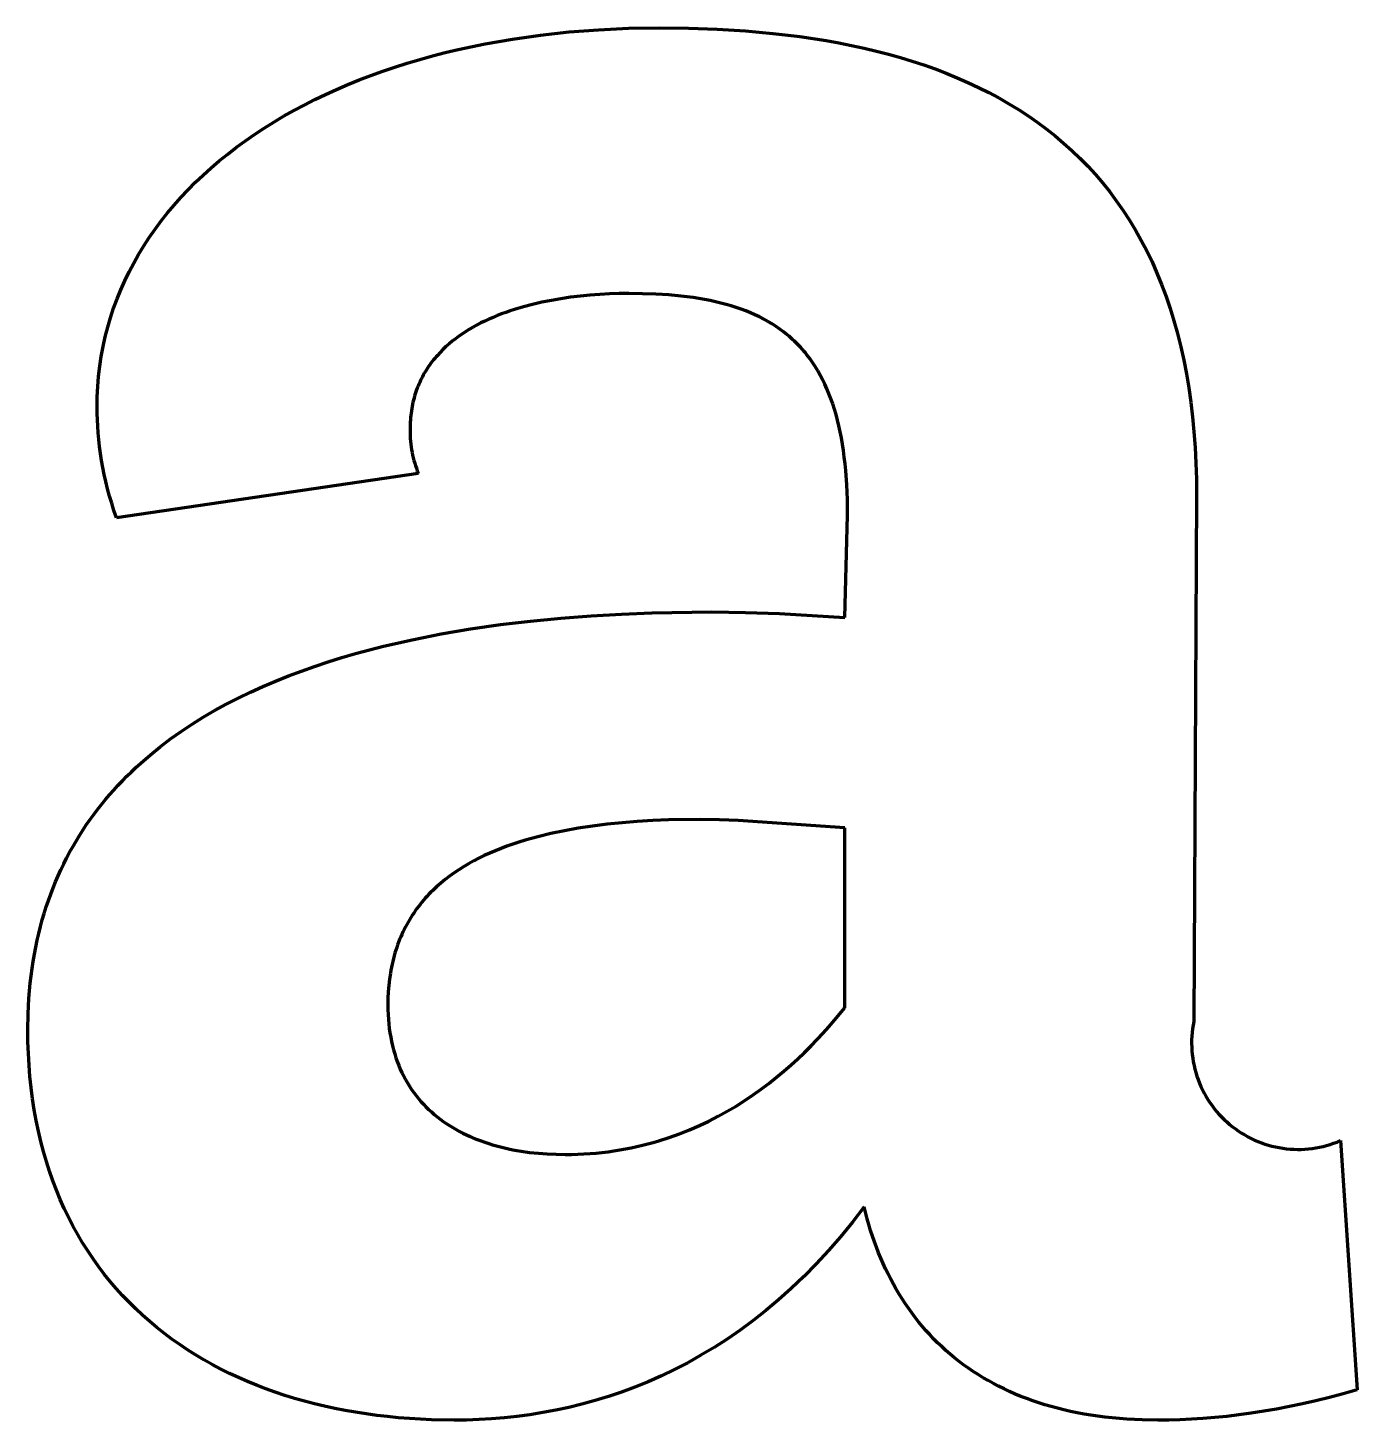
# Model space of a CAD drawing. Header units: millimetres. Extents: x 249 to 421, y 74 to 136.
# Drawn here: x 412.62 to 421.08, y 100.43 to 109.31 of the extents above; entities that cross this region are included whole.
import ezdxf

# ---------------------------------------------------------------- set-up
doc = ezdxf.new("R2010")
doc.units = ezdxf.units.MM
doc.header["$MEASUREMENT"] = 0
doc.layers.add('Incisione', color=5, linetype='Continuous', true_color=0x1710ff)

msp = doc.modelspace()

# ---------------------------------------------------------------- linework, layer by layer
at = {"layer": 'Incisione', "lineweight": 70}
for points in [[(415.52913, 109.20442), (415.70362, 109.23515)], [(415.70362, 109.23515), (415.88253, 109.26054)], [(415.88253, 109.26054), (416.06568, 109.28048)], [(416.06568, 109.28048), (416.25292, 109.29486)], [(416.25292, 109.29486), (416.4441, 109.30357)], [(416.4441, 109.30357), (416.63906, 109.3065)], [(416.63906, 109.3065), (416.82582, 109.30435)], [(416.82582, 109.30435), (417.00891, 109.29782)], [(417.00891, 109.29782), (417.18819, 109.28676)], [(417.18819, 109.28676), (417.3635, 109.27101)], [(417.3635, 109.27101), (417.53471, 109.25044)], [(417.53471, 109.25044), (417.70166, 109.22488)], [(417.70166, 109.22488), (417.7835, 109.21018)], [(415.194, 109.12737), (415.276, 109.14854)], [(415.276, 109.14854), (415.3592, 109.16845)], [(415.3592, 109.16845), (415.52913, 109.20442)], [(417.7835, 109.21018), (417.86421, 109.19419)], [(417.86421, 109.19419), (417.94378, 109.17688)], [(417.94378, 109.17688), (418.0222, 109.15823)], [(418.0222, 109.15823), (418.09944, 109.13822)], [(418.09944, 109.13822), (418.17548, 109.11684)], [(414.8784, 109.03026), (414.9554, 109.05637)], [(414.9554, 109.05637), (415.03368, 109.08127)], [(415.03368, 109.08127), (415.11322, 109.10494)], [(415.11322, 109.10494), (415.194, 109.12737)], [(418.17548, 109.11684), (418.25032, 109.09406)], [(418.25032, 109.09406), (418.32392, 109.06987)], [(418.32392, 109.06987), (418.39627, 109.04425)], [(414.65529, 108.9448), (414.72833, 108.97447)], [(414.72833, 108.97447), (414.8027, 109.00296)], [(414.8027, 109.00296), (414.8784, 109.03026)], [(418.39627, 109.04425), (418.46735, 109.01718)], [(418.46735, 109.01718), (418.53714, 108.98865)], [(418.53714, 108.98865), (418.60563, 108.95862)], [(418.60563, 108.95862), (418.6728, 108.9271)], [(414.44441, 108.84893), (414.51331, 108.88202)], [(414.51331, 108.88202), (414.58361, 108.91399)], [(414.58361, 108.91399), (414.65529, 108.9448)], [(418.6728, 108.9271), (418.73862, 108.89404)], [(418.73862, 108.89404), (418.80308, 108.85945)], [(414.31088, 108.77941), (414.37692, 108.81472)], [(414.37692, 108.81472), (414.44441, 108.84893)], [(418.80308, 108.85945), (418.86616, 108.82329)], [(418.86616, 108.82329), (418.92784, 108.78556)], [(418.92784, 108.78556), (418.9881, 108.74623)], [(414.12157, 108.66701), (414.18318, 108.70554)], [(414.18318, 108.70554), (414.24629, 108.74302)], [(414.24629, 108.74302), (414.31088, 108.77941)], [(418.9881, 108.74623), (419.04693, 108.70528)], [(419.04693, 108.70528), (419.10431, 108.66269)], [(414.00293, 108.58681), (414.06148, 108.62742)], [(414.06148, 108.62742), (414.12157, 108.66701)], [(419.10431, 108.66269), (419.16021, 108.61845)], [(419.16021, 108.61845), (419.21461, 108.57254)], [(413.89051, 108.50253), (413.94593, 108.54517)], [(413.94593, 108.54517), (414.00293, 108.58681)], [(419.21461, 108.57254), (419.26751, 108.52494)], [(419.26751, 108.52494), (419.31888, 108.47563)], [(413.78448, 108.41428), (413.83668, 108.45889)], [(413.83668, 108.45889), (413.89051, 108.50253)], [(419.31888, 108.47563), (419.36871, 108.42459)], [(413.68499, 108.32217), (413.73391, 108.3687)], [(413.73391, 108.3687), (413.78448, 108.41428)], [(419.36871, 108.42459), (419.41696, 108.37181)], [(419.41696, 108.37181), (419.46364, 108.31726)], [(413.59221, 108.22631), (413.63775, 108.2747)], [(413.63775, 108.2747), (413.68499, 108.32217)], [(419.46364, 108.31726), (419.50871, 108.26092)], [(419.50871, 108.26092), (419.55216, 108.20279)], [(413.50629, 108.1268), (413.54838, 108.177)], [(413.54838, 108.177), (413.59221, 108.22631)], [(419.55216, 108.20279), (419.59397, 108.14283)], [(413.42739, 108.02377), (413.46595, 108.07572)], [(413.46595, 108.07572), (413.50629, 108.1268)], [(419.59397, 108.14283), (419.63411, 108.08103)], [(419.63411, 108.08103), (419.67259, 108.01737)], [(413.39062, 107.97096), (413.42739, 108.02377)], [(419.67259, 108.01737), (419.70936, 107.95184)], [(413.32255, 107.86283), (413.35567, 107.91731)], [(413.35567, 107.91731), (413.39062, 107.97096)], [(419.70936, 107.95184), (419.74443, 107.88441)], [(413.26189, 107.75145), (413.29128, 107.80754)], [(413.29128, 107.80754), (413.32255, 107.86283)], [(419.74443, 107.88441), (419.77776, 107.81507)], [(419.77776, 107.81507), (419.80934, 107.7438)], [(413.23439, 107.69457), (413.26189, 107.75145)], [(419.80934, 107.7438), (419.83914, 107.67058)], [(413.18515, 107.5785), (413.20881, 107.63692)], [(413.20881, 107.63692), (413.23439, 107.69457)], [(419.83914, 107.67058), (419.86716, 107.59538)], [(413.16346, 107.51935), (413.18515, 107.5785)], [(415.83268, 107.54418), (415.77444, 107.52883)], [(415.89192, 107.55786), (415.83268, 107.54418)], [(415.95201, 107.56993), (415.89192, 107.55786)], [(416.0128, 107.58042), (415.95201, 107.56993)], [(416.07413, 107.58938), (416.0128, 107.58042)], [(416.13586, 107.59684), (416.07413, 107.58938)], [(416.19783, 107.60285), (416.13586, 107.59684)], [(416.25989, 107.60746), (416.19783, 107.60285)], [(416.32189, 107.61069), (416.25989, 107.60746)], [(416.38368, 107.6126), (416.32189, 107.61069)], [(416.4451, 107.61323), (416.38368, 107.6126)], [(416.53291, 107.61224), (416.4451, 107.61323)], [(416.61773, 107.6092), (416.53291, 107.61224)], [(416.69958, 107.60406), (416.61773, 107.6092)], [(416.77847, 107.59673), (416.69958, 107.60406)], [(416.85442, 107.58713), (416.77847, 107.59673)], [(416.89129, 107.58146), (416.85442, 107.58713)], [(416.92743, 107.5752), (416.89129, 107.58146)], [(416.96284, 107.56834), (416.92743, 107.5752)], [(416.99752, 107.56086), (416.96284, 107.56834)], [(417.03148, 107.55277), (416.99752, 107.56086)], [(417.06471, 107.54404), (417.03148, 107.55277)], [(417.09721, 107.53467), (417.06471, 107.54404)], [(419.86716, 107.59538), (419.89338, 107.5182)], [(413.126, 107.39885), (413.14373, 107.45946)], [(413.14373, 107.45946), (413.16346, 107.51935)], [(415.58068, 107.46144), (415.55453, 107.45001)], [(415.60725, 107.47241), (415.58068, 107.46144)], [(415.63422, 107.48293), (415.60725, 107.47241)], [(415.66157, 107.49299), (415.63422, 107.48293)], [(415.68929, 107.50261), (415.66157, 107.49299)], [(415.71736, 107.51178), (415.68929, 107.50261)], [(415.77444, 107.52883), (415.71736, 107.51178)], [(417.129, 107.52466), (417.09721, 107.53467)], [(417.16006, 107.51398), (417.129, 107.52466)], [(417.19041, 107.50264), (417.16006, 107.51398)], [(417.22004, 107.49062), (417.19041, 107.50264)], [(417.24895, 107.47792), (417.22004, 107.49062)], [(417.27715, 107.46452), (417.24895, 107.47792)], [(417.30463, 107.45041), (417.27715, 107.46452)], [(417.33141, 107.4356), (417.30463, 107.45041)], [(419.89338, 107.5182), (419.91776, 107.43901)], [(413.11027, 107.33753), (413.126, 107.39885)], [(415.40755, 107.3714), (415.38489, 107.35659)], [(415.43078, 107.38572), (415.40755, 107.3714)], [(415.45453, 107.39954), (415.43078, 107.38572)], [(415.47881, 107.41288), (415.45453, 107.39954)], [(415.50358, 107.42573), (415.47881, 107.41288)], [(415.52883, 107.43811), (415.50358, 107.42573)], [(415.55453, 107.45001), (415.52883, 107.43811)], [(417.35748, 107.42005), (417.33141, 107.4356)], [(417.38284, 107.40378), (417.35748, 107.42005)], [(417.40749, 107.38676), (417.38284, 107.40378)], [(417.43144, 107.369), (417.40749, 107.38676)], [(417.45469, 107.35047), (417.43144, 107.369)], [(419.91776, 107.43901), (419.94031, 107.35779)], [(413.08495, 107.21285), (413.09658, 107.27553)], [(413.09658, 107.27553), (413.11027, 107.33753)], [(415.28052, 107.27484), (415.26157, 107.25692)], [(415.30013, 107.29223), (415.28052, 107.27484)], [(415.32039, 107.30909), (415.30013, 107.29223)], [(415.34129, 107.32544), (415.32039, 107.30909)], [(415.36279, 107.34127), (415.34129, 107.32544)], [(415.38489, 107.35659), (415.36279, 107.34127)], [(417.46605, 107.34092), (417.45469, 107.35047)], [(417.47724, 107.33117), (417.46605, 107.34092)], [(417.48825, 107.32123), (417.47724, 107.33117)], [(417.49908, 107.3111), (417.48825, 107.32123)], [(417.50975, 107.30076), (417.49908, 107.3111)], [(417.52023, 107.29023), (417.50975, 107.30076)], [(417.53055, 107.2795), (417.52023, 107.29023)], [(417.54069, 107.26857), (417.53055, 107.2795)], [(419.94031, 107.35779), (419.96099, 107.27454)], [(419.96099, 107.27454), (419.97978, 107.18922)], [(413.07538, 107.1495), (413.08495, 107.21285)], [(415.20079, 107.18995), (415.19284, 107.17984)], [(415.20893, 107.19993), (415.20079, 107.18995)], [(415.21725, 107.20977), (415.20893, 107.19993)], [(415.22576, 107.21947), (415.21725, 107.20977)], [(415.24331, 107.23847), (415.22576, 107.21947)], [(415.26157, 107.25692), (415.24331, 107.23847)], [(417.55065, 107.25744), (417.54069, 107.26857)], [(417.56045, 107.2461), (417.55065, 107.25744)], [(417.57007, 107.23456), (417.56045, 107.2461)], [(417.57951, 107.22282), (417.57007, 107.23456)], [(417.59789, 107.19871), (417.57951, 107.22282)], [(417.61557, 107.17376), (417.59789, 107.19871)], [(419.97978, 107.18922), (419.99668, 107.10181)], [(413.06791, 107.08551), (413.07538, 107.1495)], [(415.14267, 107.1051), (415.13632, 107.09385)], [(415.14924, 107.1162), (415.14267, 107.1051)], [(415.15601, 107.12716), (415.14924, 107.1162)], [(415.16298, 107.13798), (415.15601, 107.12716)], [(415.17015, 107.14865), (415.16298, 107.13798)], [(415.17752, 107.15919), (415.17015, 107.14865)], [(415.18508, 107.16958), (415.17752, 107.15919)], [(415.19284, 107.17984), (415.18508, 107.16958)], [(417.63257, 107.14797), (417.61557, 107.17376)], [(417.64888, 107.12133), (417.63257, 107.14797)], [(417.66451, 107.09382), (417.64888, 107.12133)], [(419.99668, 107.10181), (420.01166, 107.01231)], [(413.05931, 106.95562), (413.06254, 107.02088)], [(413.06254, 107.02088), (413.06791, 107.08551)], [(415.09782, 107.01105), (415.09321, 106.99863)], [(415.10266, 107.02332), (415.09782, 107.01105)], [(415.10772, 107.03544), (415.10266, 107.02332)], [(415.11301, 107.04741), (415.10772, 107.03544)], [(415.11851, 107.05924), (415.11301, 107.04741)], [(415.12423, 107.07092), (415.11851, 107.05924)], [(415.13017, 107.08246), (415.12423, 107.07092)], [(415.13632, 107.09385), (415.13017, 107.08246)], [(417.67945, 107.06545), (417.66451, 107.09382)], [(417.69371, 107.03619), (417.67945, 107.06545)], [(417.7073, 107.00604), (417.69371, 107.03619)], [(420.01166, 107.01231), (420.02471, 106.92069)], [(413.05823, 106.88976), (413.05931, 106.95562)], [(415.07041, 106.92094), (415.06745, 106.90746)], [(415.07362, 106.93427), (415.07041, 106.92094)], [(415.07706, 106.94744), (415.07362, 106.93427)], [(415.08075, 106.96047), (415.07706, 106.94744)], [(415.08467, 106.97334), (415.08075, 106.96047)], [(415.08882, 106.98606), (415.08467, 106.97334)], [(415.09321, 106.99863), (415.08882, 106.98606)], [(417.7202, 106.97499), (417.7073, 107.00604)], [(417.73243, 106.94304), (417.7202, 106.97499)], [(417.74398, 106.91016), (417.73243, 106.94304)], [(420.02471, 106.92069), (420.03579, 106.82694)], [(413.05865, 106.84969), (413.05823, 106.88976)], [(413.05992, 106.80884), (413.05865, 106.84969)], [(415.05636, 106.83773), (415.0549, 106.82332)], [(415.05807, 106.85199), (415.05636, 106.83773)], [(415.06004, 106.86609), (415.05807, 106.85199)], [(415.06226, 106.88004), (415.06004, 106.86609)], [(415.06473, 106.89383), (415.06226, 106.88004)], [(415.06745, 106.90746), (415.06473, 106.89383)], [(417.75486, 106.87636), (417.74398, 106.91016)], [(417.76506, 106.84162), (417.75486, 106.87636)], [(417.7746, 106.80593), (417.76506, 106.84162)], [(413.06207, 106.76727), (413.05992, 106.80884)], [(413.06512, 106.72501), (413.06207, 106.76727)], [(415.05169, 106.76407), (415.05156, 106.74886)], [(415.05156, 106.74886), (415.05177, 106.72917)], [(415.0521, 106.77912), (415.05169, 106.76407)], [(415.05277, 106.79401), (415.0521, 106.77912)], [(415.0537, 106.80874), (415.05277, 106.79401)], [(415.0549, 106.82332), (415.0537, 106.80874)], [(417.78347, 106.76929), (417.7746, 106.80593)], [(417.79167, 106.73168), (417.78347, 106.76929)], [(420.03579, 106.82694), (420.04491, 106.73103)], [(413.06911, 106.68214), (413.06512, 106.72501)], [(413.07405, 106.63869), (413.06911, 106.68214)], [(415.05177, 106.72917), (415.05238, 106.70987)], [(415.05238, 106.70987), (415.05341, 106.69094)], [(415.05341, 106.69094), (415.05486, 106.67235)], [(415.05486, 106.67235), (415.05671, 106.65408)], [(415.05671, 106.65408), (415.05898, 106.6361)], [(417.7992, 106.6931), (417.79167, 106.73168)], [(417.80607, 106.65354), (417.7992, 106.6931)], [(417.81228, 106.61298), (417.80607, 106.65354)], [(420.04491, 106.73103), (420.05203, 106.63294)], [(413.07998, 106.59472), (413.07405, 106.63869)], [(413.08691, 106.55029), (413.07998, 106.59472)], [(415.05898, 106.6361), (415.06166, 106.61837)], [(415.06166, 106.61837), (415.06476, 106.60089)], [(415.06476, 106.60089), (415.06827, 106.58361)], [(415.06827, 106.58361), (415.07219, 106.56652)], [(415.07219, 106.56652), (415.07653, 106.54959)], [(417.81783, 106.57142), (417.81228, 106.61298)], [(417.82272, 106.52885), (417.81783, 106.57142)], [(420.05203, 106.63294), (420.05714, 106.53266)], [(413.09487, 106.50544), (413.08691, 106.55029)], [(413.1039, 106.46022), (413.09487, 106.50544)], [(415.07653, 106.54959), (415.08128, 106.53278)], [(415.08128, 106.53278), (415.08645, 106.51609)], [(415.08645, 106.51609), (415.09203, 106.49947)], [(415.09203, 106.49947), (415.09803, 106.4829)], [(415.09803, 106.4829), (415.10444, 106.46636)], [(417.82696, 106.48526), (417.82272, 106.52885)], [(417.83346, 106.39499), (417.82696, 106.48526)], [(420.05714, 106.53266), (420.06021, 106.43017)], [(413.11401, 106.4147), (413.1039, 106.46022)], [(413.12523, 106.36891), (413.11401, 106.4147)], [(415.10444, 106.46636), (413.18173, 106.1842)], [(417.83735, 106.30051), (417.83346, 106.39499)], [(420.06021, 106.43017), (420.06124, 106.32545)], [(413.13759, 106.32292), (413.12523, 106.36891)], [(413.15111, 106.27677), (413.13759, 106.32292)], [(417.83864, 106.20177), (417.83735, 106.30051)], [(420.06124, 106.32545), (420.04367, 102.97372)], [(413.16581, 106.23051), (413.15111, 106.27677)], [(413.18173, 106.1842), (413.16581, 106.23051)], [(417.82107, 105.54927), (417.83864, 106.20177)], [(415.43765, 105.47584), (415.62745, 105.50314)], [(415.62745, 105.50314), (415.81887, 105.52606)], [(415.81887, 105.52606), (416.01141, 105.54483)], [(416.01141, 105.54483), (416.20461, 105.55968)], [(416.20461, 105.55968), (416.39797, 105.57084)], [(416.39797, 105.57084), (416.59103, 105.57853)], [(416.59103, 105.57853), (416.97427, 105.58441)], [(416.97427, 105.58441), (417.18848, 105.58139)], [(417.18848, 105.58139), (417.40432, 105.57343)], [(417.40432, 105.57343), (417.82107, 105.54927)], [(415.06481, 105.40724), (415.24994, 105.44395)], [(415.24994, 105.44395), (415.43765, 105.47584)], [(414.70419, 105.31842), (414.88273, 105.36547)], [(414.88273, 105.36547), (415.06481, 105.40724)], [(414.35964, 105.2076), (414.44406, 105.23747)], [(414.44406, 105.23747), (414.52966, 105.26587)], [(414.52966, 105.26587), (414.61639, 105.29285)], [(414.61639, 105.29285), (414.70419, 105.31842)], [(414.1141, 105.10894), (414.1946, 105.14336)], [(414.1946, 105.14336), (414.27647, 105.17624)], [(414.27647, 105.17624), (414.35964, 105.2076)], [(413.95743, 105.03535), (414.03502, 105.07295)], [(414.03502, 105.07295), (414.1141, 105.10894)], [(413.80694, 104.95524), (413.88138, 104.99612)], [(413.88138, 104.99612), (413.95743, 105.03535)], [(413.66312, 104.86838), (413.73417, 104.91266)], [(413.73417, 104.91266), (413.80694, 104.95524)], [(413.52645, 104.77454), (413.59386, 104.82235)], [(413.59386, 104.82235), (413.66312, 104.86838)], [(413.39741, 104.67351), (413.46094, 104.72494)], [(413.46094, 104.72494), (413.52645, 104.77454)], [(413.30592, 104.59287), (413.33589, 104.62022)], [(413.33589, 104.62022), (413.39741, 104.67351)], [(413.21919, 104.50797), (413.24756, 104.53675)], [(413.24756, 104.53675), (413.27647, 104.56505)], [(413.27647, 104.56505), (413.30592, 104.59287)], [(413.13743, 104.41869), (413.16412, 104.44894)], [(413.16412, 104.44894), (413.19138, 104.4787)], [(413.19138, 104.4787), (413.21919, 104.50797)], [(413.06085, 104.32495), (413.08579, 104.3567)], [(413.08579, 104.3567), (413.11132, 104.38794)], [(413.11132, 104.38794), (413.13743, 104.41869)], [(412.98963, 104.22665), (413.01276, 104.25993)], [(413.01276, 104.25993), (413.0365, 104.2927)], [(413.0365, 104.2927), (413.06085, 104.32495)], [(416.69828, 104.2583), (416.59782, 104.2542)], [(416.90381, 104.2615), (416.69828, 104.2583)], [(417.0228, 104.25995), (416.90381, 104.2615)], [(417.14137, 104.25573), (417.0228, 104.25995)], [(412.94524, 104.15854), (412.96712, 104.19286)], [(412.96712, 104.19286), (412.98963, 104.22665)], [(415.94902, 104.17213), (415.86554, 104.15193)], [(416.03505, 104.19007), (415.94902, 104.17213)], [(416.12349, 104.20582), (416.03505, 104.19007)], [(416.21423, 104.21945), (416.12349, 104.20582)], [(416.30716, 104.23103), (416.21423, 104.21945)], [(416.40215, 104.24064), (416.30716, 104.23103)], [(416.49907, 104.24834), (416.40215, 104.24064)], [(416.59782, 104.2542), (416.49907, 104.24834)], [(417.82107, 104.20844), (417.14137, 104.25573)], [(417.82107, 103.06191), (417.82107, 104.20844)], [(412.88343, 104.05243), (412.90339, 104.08833)], [(412.90339, 104.08833), (412.92399, 104.1237)], [(412.92399, 104.1237), (412.94524, 104.15854)], [(415.66872, 104.09107), (415.63151, 104.07706)], [(415.70666, 104.10447), (415.66872, 104.09107)], [(415.74533, 104.11724), (415.70666, 104.10447)], [(415.78471, 104.1294), (415.74533, 104.11724)], [(415.82478, 104.14096), (415.78471, 104.1294)], [(415.86554, 104.15193), (415.82478, 104.14096)], [(412.8455, 103.97903), (412.86413, 104.016)], [(412.86413, 104.016), (412.88343, 104.05243)], [(415.45709, 103.99724), (415.42464, 103.97927)], [(415.49038, 104.01453), (415.45709, 103.99724)], [(415.52448, 104.03114), (415.49038, 104.01453)], [(415.55938, 104.0471), (415.52448, 104.03114)], [(415.59506, 104.0624), (415.55938, 104.0471)], [(415.63151, 104.07706), (415.59506, 104.0624)], [(412.79366, 103.86485), (412.81026, 103.90345)], [(412.81026, 103.90345), (412.82754, 103.94151)], [(412.82754, 103.94151), (412.8455, 103.97903)], [(415.33239, 103.92118), (415.3034, 103.9004)], [(415.36227, 103.94125), (415.33239, 103.92118)], [(415.39302, 103.96061), (415.36227, 103.94125)], [(415.42464, 103.97927), (415.39302, 103.96061)], [(412.76257, 103.78597), (412.77776, 103.82568)], [(412.77776, 103.82568), (412.79366, 103.86485)], [(415.22191, 103.83366), (415.19662, 103.80993)], [(415.24814, 103.85665), (415.22191, 103.83366)], [(415.27531, 103.87889), (415.24814, 103.85665)], [(415.3034, 103.9004), (415.27531, 103.87889)], [(412.73431, 103.70485), (412.74808, 103.74569)], [(412.74808, 103.74569), (412.76257, 103.78597)], [(415.1266, 103.73411), (415.1158, 103.7208)], [(415.13765, 103.74723), (415.1266, 103.73411)], [(415.14895, 103.76016), (415.13765, 103.74723)], [(415.1605, 103.77289), (415.14895, 103.76016)], [(415.1723, 103.78543), (415.1605, 103.77289)], [(415.18434, 103.79777), (415.1723, 103.78543)], [(415.19662, 103.80993), (415.18434, 103.79777)], [(412.70895, 103.62147), (412.72126, 103.66345)], [(412.72126, 103.66345), (412.73431, 103.70485)], [(415.0564, 103.63669), (415.04742, 103.62197)], [(415.06565, 103.65121), (415.0564, 103.63669)], [(415.07516, 103.66553), (415.06565, 103.65121)], [(415.08493, 103.67965), (415.07516, 103.66553)], [(415.09497, 103.69357), (415.08493, 103.67965)], [(415.10526, 103.70728), (415.09497, 103.69357)], [(415.1158, 103.7208), (415.10526, 103.70728)], [(412.68655, 103.53579), (412.69738, 103.57892)], [(412.69738, 103.57892), (412.70895, 103.62147)], [(415.01418, 103.56099), (415.00655, 103.54522)], [(415.02208, 103.57655), (415.01418, 103.56099)], [(415.03026, 103.59189), (415.02208, 103.57655)], [(415.03871, 103.60703), (415.03026, 103.59189)], [(415.04742, 103.62197), (415.03871, 103.60703)], [(412.66717, 103.44779), (412.67648, 103.49208)], [(412.67648, 103.49208), (412.68655, 103.53579)], [(414.97259, 103.4632), (414.96665, 103.44614)], [(414.97882, 103.48003), (414.97259, 103.4632)], [(414.98533, 103.49665), (414.97882, 103.48003)], [(414.99212, 103.51305), (414.98533, 103.49665)], [(414.9992, 103.52924), (414.99212, 103.51305)], [(415.00655, 103.54522), (414.9992, 103.52924)], [(412.65087, 103.35744), (412.65864, 103.40291)], [(412.65864, 103.40291), (412.66717, 103.44779)], [(414.94577, 103.37575), (414.94128, 103.35759)], [(414.95055, 103.39368), (414.94577, 103.37575)], [(414.95562, 103.41139), (414.95055, 103.39368)], [(414.96099, 103.42887), (414.95562, 103.41139)], [(414.96665, 103.44614), (414.96099, 103.42887)], [(412.63772, 103.26471), (412.6439, 103.31138)], [(412.6439, 103.31138), (412.65087, 103.35744)], [(414.92632, 103.28274), (414.92066, 103.24395)], [(414.92961, 103.30179), (414.92632, 103.28274)], [(414.9332, 103.32062), (414.92961, 103.30179)], [(414.93709, 103.33922), (414.9332, 103.32062)], [(414.94128, 103.35759), (414.93709, 103.33922)], [(412.62776, 103.16957), (412.63233, 103.21745)], [(412.63233, 103.21745), (412.63772, 103.26471)], [(414.91623, 103.20423), (414.91305, 103.16359)], [(414.92066, 103.24395), (414.91623, 103.20423)], [(412.61895, 103.02229), (412.624, 103.12109)], [(412.624, 103.12109), (412.62776, 103.16957)], [(414.91113, 103.12201), (414.91048, 103.07948)], [(414.91305, 103.16359), (414.91113, 103.12201)], [(412.61725, 102.92101), (412.61895, 103.02229)], [(414.91048, 103.07948), (414.91086, 103.04836)], [(414.91086, 103.04836), (414.91197, 103.0178)], [(414.91197, 103.0178), (414.91381, 102.9878)], [(417.75532, 102.98164), (417.82107, 103.06191)], [(414.91381, 102.9878), (414.91638, 102.95836)], [(414.91638, 102.95836), (414.91965, 102.92948)], [(414.91965, 102.92948), (414.92363, 102.90116)], [(417.68373, 102.90018), (417.72026, 102.941)], [(417.72026, 102.941), (417.75532, 102.98164)], [(420.04367, 102.97372), (420.03938, 102.95062), (420.03589, 102.92739), (420.0332, 102.90405), (420.03132, 102.88063), (420.03025, 102.85716), (420.03, 102.83367), (420.03056, 102.81018), (420.03193, 102.78673), (420.03412, 102.76333), (420.03711, 102.74003), (420.0409, 102.71685), (420.0455, 102.69381), (420.05089, 102.67094), (420.05706, 102.64827), (420.06402, 102.62583), (420.07175, 102.60365), (420.08025, 102.58174), (420.0895, 102.56014), (420.09948, 102.53888), (420.1102, 102.51797), (420.12164, 102.49745), (420.13378, 102.47733), (420.14661, 102.45765), (420.16011, 102.43842), (420.17427, 102.41968), (420.18906, 102.40143), (420.20449, 102.3837), (420.22051, 102.36652), (420.23712, 102.34991), (420.2543, 102.33388), (420.27202, 102.31845), (420.29026, 102.30365), (420.309, 102.28948), (420.32823, 102.27598), (420.34791, 102.26314), (420.36802, 102.251), (420.38854, 102.23956), (420.40944, 102.22883), (420.4307, 102.21884), (420.4523, 102.20958), (420.4742, 102.20108), (420.49638, 102.19335), (420.51882, 102.18638), (420.54149, 102.1802), (420.56435, 102.1748), (420.58739, 102.1702), (420.61057, 102.16639), (420.63388, 102.1634), (420.65727, 102.16121), (420.68072, 102.15983), (420.70421, 102.15926), (420.7277, 102.15951), (420.75117, 102.16057), (420.77459, 102.16244), (420.79793, 102.16512), (420.82117, 102.16861), (420.84427, 102.17289), (420.8672, 102.17798), (420.88995, 102.18386), (420.91248, 102.19051), (420.93477, 102.19795), (420.95678, 102.20615), (420.9785, 102.21511)], [(412.6181, 102.84469), (412.61725, 102.92101)], [(412.62064, 102.76954), (412.6181, 102.84469)], [(414.92363, 102.90116), (414.92831, 102.87339)], [(414.92831, 102.87339), (414.93366, 102.84617)], [(414.93366, 102.84617), (414.9397, 102.8195)], [(417.60625, 102.8184), (417.64573, 102.85927)], [(417.64573, 102.85927), (417.68373, 102.90018)], [(412.62485, 102.69555), (412.62064, 102.76954)], [(414.9397, 102.8195), (414.94639, 102.79337)], [(414.94639, 102.79337), (414.95375, 102.76779)], [(414.95375, 102.76779), (414.96175, 102.74275)], [(417.52283, 102.7372), (417.56528, 102.77767)], [(417.56528, 102.77767), (417.60625, 102.8184)], [(412.63071, 102.62272), (412.62485, 102.69555)], [(414.96175, 102.74275), (414.97039, 102.71825)], [(414.97039, 102.71825), (414.97966, 102.69429)], [(414.97966, 102.69429), (414.98954, 102.67086)], [(414.98954, 102.67086), (415.00004, 102.64796)], [(417.43341, 102.65744), (417.47887, 102.69708)], [(417.47887, 102.69708), (417.52283, 102.7372)], [(412.6382, 102.55106), (412.63071, 102.62272)], [(415.00004, 102.64796), (415.01114, 102.62559)], [(415.01114, 102.62559), (415.02283, 102.60375)], [(415.02283, 102.60375), (415.0351, 102.58243)], [(415.0351, 102.58243), (415.04794, 102.56163)], [(417.28794, 102.54244), (417.33796, 102.58001)], [(417.33796, 102.58001), (417.38644, 102.61838)], [(417.38644, 102.61838), (417.43341, 102.65744)], [(412.64731, 102.48058), (412.6382, 102.55106)], [(415.04794, 102.56163), (415.06135, 102.54136)], [(415.06135, 102.54136), (415.07532, 102.5216)], [(415.07532, 102.5216), (415.08982, 102.50235)], [(415.08982, 102.50235), (415.10487, 102.48362)], [(415.10487, 102.48362), (415.12044, 102.4654)], [(417.18332, 102.47015), (417.2364, 102.50578)], [(417.2364, 102.50578), (417.28794, 102.54244)], [(412.65802, 102.41126), (412.64731, 102.48058)], [(412.67031, 102.34311), (412.65802, 102.41126)], [(415.12044, 102.4654), (415.13652, 102.44768)], [(415.13652, 102.44768), (415.15312, 102.43048)], [(415.15312, 102.43048), (415.17021, 102.41377)], [(415.17021, 102.41377), (415.18779, 102.39756)], [(415.18779, 102.39756), (415.20586, 102.38186)], [(417.01479, 102.37046), (417.07252, 102.40237)], [(417.07252, 102.40237), (417.12869, 102.43564)], [(417.12869, 102.43564), (417.18332, 102.47015)], [(412.68417, 102.27614), (412.67031, 102.34311)], [(415.20586, 102.38186), (415.22439, 102.36664)], [(415.22439, 102.36664), (415.24339, 102.35192)], [(415.24339, 102.35192), (415.26283, 102.3377)], [(415.26283, 102.3377), (415.28273, 102.32396)], [(415.28273, 102.32396), (415.30305, 102.3107)], [(415.30305, 102.3107), (415.3238, 102.29793)], [(416.83219, 102.28391), (416.89463, 102.31112)], [(416.89463, 102.31112), (416.95549, 102.34)], [(416.95549, 102.34), (417.01479, 102.37046)], [(412.69957, 102.21034), (412.68417, 102.27614)], [(415.3238, 102.29793), (415.34496, 102.28564)], [(415.34496, 102.28564), (415.36653, 102.27383)], [(415.36653, 102.27383), (415.3885, 102.2625)], [(415.3885, 102.2625), (415.41085, 102.25164)], [(415.41085, 102.25164), (415.43359, 102.24125)], [(415.43359, 102.24125), (415.45669, 102.23133)], [(415.45669, 102.23133), (415.48015, 102.22187)], [(415.48015, 102.22187), (415.50396, 102.21289)], [(416.63534, 102.21347), (416.70255, 102.23498)], [(416.70255, 102.23498), (416.76816, 102.25849)], [(416.76816, 102.25849), (416.83219, 102.28391)], [(412.71649, 102.14571), (412.69957, 102.21034)], [(412.73493, 102.08226), (412.71649, 102.14571)], [(415.50396, 102.21289), (415.52811, 102.20436)], [(415.52811, 102.20436), (415.55259, 102.19629)], [(415.55259, 102.19629), (415.5774, 102.18868)], [(415.5774, 102.18868), (415.60252, 102.18153)], [(415.60252, 102.18153), (415.62794, 102.17482)], [(415.62794, 102.17482), (415.65366, 102.16857)], [(415.65366, 102.16857), (415.67966, 102.16276)], [(415.67966, 102.16276), (415.70594, 102.1574)], [(415.70594, 102.1574), (415.73249, 102.15249)], [(415.73249, 102.15249), (415.75929, 102.14801)], [(415.75929, 102.14801), (415.81363, 102.14036)], [(415.81363, 102.14036), (415.86889, 102.13445)], [(415.86889, 102.13445), (415.925, 102.13025)], [(415.925, 102.13025), (415.98187, 102.12775)], [(415.98187, 102.12775), (416.03944, 102.12692)], [(416.03944, 102.12692), (416.07975, 102.12729)], [(416.07975, 102.12729), (416.11965, 102.1284)], [(416.11965, 102.1284), (416.15914, 102.13023)], [(416.15914, 102.13023), (416.19821, 102.13276)], [(416.19821, 102.13276), (416.23688, 102.136)], [(416.23688, 102.136), (416.27513, 102.13991)], [(416.27513, 102.13991), (416.31298, 102.14449)], [(416.31298, 102.14449), (416.35042, 102.14973)], [(416.35042, 102.14973), (416.38745, 102.1556)], [(416.38745, 102.1556), (416.42407, 102.1621)], [(416.42407, 102.1621), (416.46029, 102.16921)], [(416.46029, 102.16921), (416.49611, 102.17692)], [(416.49611, 102.17692), (416.53152, 102.18521)], [(416.53152, 102.18521), (416.56653, 102.19408)], [(416.56653, 102.19408), (416.60113, 102.2035)], [(416.60113, 102.2035), (416.63534, 102.21347)], [(420.9785, 102.21511), (421.08444, 100.62761)], [(412.75486, 102.01999), (412.73493, 102.08226)], [(412.77626, 101.9589), (412.75486, 102.01999)], [(412.79913, 101.89898), (412.77626, 101.9589)], [(412.82342, 101.84025), (412.79913, 101.89898)], [(412.84915, 101.7827), (412.82342, 101.84025)], [(412.87627, 101.72633), (412.84915, 101.7827)], [(417.94458, 101.79205), (417.86959, 101.69501)], [(417.96395, 101.71674), (417.94458, 101.79205)], [(412.90478, 101.67115), (412.87627, 101.72633)], [(417.86959, 101.69501), (417.79353, 101.60233)], [(417.97454, 101.67969), (417.96395, 101.71674)], [(412.93466, 101.61715), (412.90478, 101.67115)], [(412.96588, 101.56434), (412.93466, 101.61715)], [(417.79353, 101.60233), (417.71647, 101.51393)], [(417.98572, 101.64304), (417.97454, 101.67969)], [(417.9975, 101.6068), (417.98572, 101.64304)], [(418.00989, 101.57099), (417.9975, 101.6068)], [(412.99844, 101.51272), (412.96588, 101.56434)], [(413.03232, 101.46229), (412.99844, 101.51272)], [(417.71647, 101.51393), (417.63846, 101.42973)], [(418.02288, 101.5356), (418.00989, 101.57099)], [(418.03647, 101.50065), (418.02288, 101.5356)], [(413.06749, 101.41305), (413.03232, 101.46229)], [(417.63846, 101.42973), (417.55958, 101.34963)], [(418.05068, 101.46613), (418.03647, 101.50065)], [(418.06549, 101.43206), (418.05068, 101.46613)], [(418.08091, 101.39845), (418.06549, 101.43206)], [(413.10394, 101.365), (413.06749, 101.41305)], [(413.14165, 101.31814), (413.10394, 101.365)], [(417.55958, 101.34963), (417.47988, 101.27357)], [(418.09695, 101.36529), (418.08091, 101.39845)], [(418.1136, 101.3326), (418.09695, 101.36529)], [(418.13086, 101.30038), (418.1136, 101.3326)], [(413.18061, 101.27248), (413.14165, 101.31814)], [(413.22079, 101.22801), (413.18061, 101.27248)], [(417.47988, 101.27357), (417.39944, 101.20144)], [(418.14874, 101.26864), (418.13086, 101.30038)], [(418.16724, 101.23738), (418.14874, 101.26864)], [(413.26218, 101.18474), (413.22079, 101.22801)], [(413.30476, 101.14267), (413.26218, 101.18474)], [(417.39944, 101.20144), (417.31831, 101.13317)], [(418.18636, 101.20662), (418.16724, 101.23738)], [(418.2061, 101.17635), (418.18636, 101.20662)], [(418.22647, 101.14659), (418.2061, 101.17635)], [(413.34851, 101.1018), (413.30476, 101.14267)], [(413.39341, 101.06212), (413.34851, 101.1018)], [(413.43946, 101.02365), (413.39341, 101.06212)], [(417.23656, 101.06868), (417.15425, 101.00788)], [(417.31831, 101.13317), (417.23656, 101.06868)], [(418.24746, 101.11733), (418.22647, 101.14659)], [(418.26908, 101.0886), (418.24746, 101.11733)], [(418.29132, 101.06039), (418.26908, 101.0886)], [(413.48662, 100.98638), (413.43946, 101.02365)], [(413.53488, 100.95032), (413.48662, 100.98638)], [(417.15425, 101.00788), (417.07146, 100.95068)], [(418.3142, 101.0327), (418.29132, 101.06039)], [(418.33771, 101.00556), (418.3142, 101.0327)], [(418.36185, 100.97895), (418.33771, 101.00556)], [(418.38662, 100.9529), (418.36185, 100.97895)], [(413.58423, 100.91546), (413.53488, 100.95032)], [(413.63464, 100.88181), (413.58423, 100.91546)], [(416.98824, 100.89701), (416.90466, 100.84677)], [(417.07146, 100.95068), (416.98824, 100.89701)], [(418.41204, 100.9274), (418.38662, 100.9529)], [(418.43809, 100.90247), (418.41204, 100.9274)], [(418.46477, 100.8781), (418.43809, 100.90247)], [(413.6861, 100.84936), (413.63464, 100.88181)], [(413.73859, 100.81813), (413.6861, 100.84936)], [(413.79209, 100.7881), (413.73859, 100.81813)], [(416.82078, 100.79989), (416.73667, 100.75628)], [(416.90466, 100.84677), (416.82078, 100.79989)], [(418.49211, 100.85431), (418.46477, 100.8781)], [(418.52008, 100.8311), (418.49211, 100.85431)], [(418.5487, 100.80848), (418.52008, 100.8311)], [(418.57796, 100.78645), (418.5487, 100.80848)], [(413.84659, 100.75928), (413.79209, 100.7881)], [(413.90207, 100.73168), (413.84659, 100.75928)], [(413.9585, 100.70529), (413.90207, 100.73168)], [(416.65239, 100.71585), (416.568, 100.67852)], [(416.73667, 100.75628), (416.65239, 100.71585)], [(418.60787, 100.76502), (418.57796, 100.78645)], [(418.63843, 100.7442), (418.60787, 100.76502)], [(418.66965, 100.724), (418.63843, 100.7442)], [(418.70151, 100.70441), (418.66965, 100.724)], [(414.01588, 100.68012), (413.9585, 100.70529)], [(414.07418, 100.65616), (414.01588, 100.68012)], [(414.13338, 100.63342), (414.07418, 100.65616)], [(414.19347, 100.6119), (414.13338, 100.63342)], [(416.48358, 100.64421), (416.39919, 100.61284)], [(416.568, 100.67852), (416.48358, 100.64421)], [(418.73403, 100.68546), (418.70151, 100.70441)], [(418.7672, 100.66713), (418.73403, 100.68546)], [(418.80104, 100.64945), (418.7672, 100.66713)], [(418.83553, 100.63241), (418.80104, 100.64945)], [(418.87068, 100.61602), (418.83553, 100.63241)], [(421.08444, 100.62761), (420.99575, 100.60221)], [(414.25444, 100.5916), (414.19347, 100.6119)], [(414.31625, 100.57252), (414.25444, 100.5916)], [(414.3789, 100.55466), (414.31625, 100.57252)], [(414.44237, 100.53802), (414.3789, 100.55466)], [(414.50664, 100.52261), (414.44237, 100.53802)], [(416.1468, 100.53548), (416.06315, 100.51499)], [(416.23073, 100.55855), (416.1468, 100.53548)], [(416.31488, 100.58431), (416.23073, 100.55855)], [(416.39919, 100.61284), (416.31488, 100.58431)], [(418.90649, 100.60029), (418.87068, 100.61602)], [(418.94297, 100.58523), (418.90649, 100.60029)], [(418.98011, 100.57084), (418.94297, 100.58523)], [(419.01792, 100.55713), (418.98011, 100.57084)], [(419.0564, 100.5441), (419.01792, 100.55713)], [(419.09555, 100.53176), (419.0564, 100.5441)], [(419.13537, 100.52012), (419.09555, 100.53176)], [(420.73714, 100.53786), (420.65342, 100.52019)], [(420.82211, 100.55739), (420.73714, 100.53786)], [(420.90831, 100.57882), (420.82211, 100.55739)], [(420.99575, 100.60221), (420.90831, 100.57882)], [(414.57169, 100.50843), (414.50664, 100.52261)], [(414.6375, 100.49547), (414.57169, 100.50843)], [(414.70406, 100.48374), (414.6375, 100.49547)], [(414.77134, 100.47324), (414.70406, 100.48374)], [(414.83934, 100.46397), (414.77134, 100.47324)], [(414.90803, 100.45594), (414.83934, 100.46397)], [(414.97739, 100.44913), (414.90803, 100.45594)], [(415.04741, 100.44356), (414.97739, 100.44913)], [(415.11807, 100.43923), (415.04741, 100.44356)], [(415.57082, 100.44193), (415.49097, 100.43728)], [(415.65142, 100.4486), (415.57082, 100.44193)], [(415.73268, 100.45736), (415.65142, 100.4486)], [(415.81455, 100.46829), (415.73268, 100.45736)], [(415.89696, 100.48149), (415.81455, 100.46829)], [(415.97985, 100.49703), (415.89696, 100.48149)], [(416.06315, 100.51499), (415.97985, 100.49703)], [(419.17586, 100.50919), (419.13537, 100.52012)], [(419.21703, 100.49896), (419.17586, 100.50919)], [(419.25888, 100.48946), (419.21703, 100.49896)], [(419.3014, 100.48067), (419.25888, 100.48946)], [(419.34461, 100.47262), (419.3014, 100.48067)], [(419.38849, 100.4653), (419.34461, 100.47262)], [(419.43306, 100.45873), (419.38849, 100.4653)], [(419.47832, 100.4529), (419.43306, 100.45873)], [(419.52426, 100.44784), (419.47832, 100.4529)], [(419.57089, 100.44353), (419.52426, 100.44784)], [(419.6182, 100.43999), (419.57089, 100.44353)], [(420.10211, 100.44414), (420.02832, 100.43948)], [(420.17714, 100.45026), (420.10211, 100.44414)], [(420.25342, 100.45787), (420.17714, 100.45026)], [(420.33094, 100.46703), (420.25342, 100.45787)], [(420.40969, 100.47779), (420.33094, 100.46703)], [(420.4897, 100.4902), (420.40969, 100.47779)], [(420.57094, 100.50432), (420.4897, 100.4902)], [(420.65342, 100.52019), (420.57094, 100.50432)], [(415.18936, 100.43613), (415.11807, 100.43923)], [(415.33371, 100.43365), (415.18936, 100.43613)], [(415.41191, 100.43454), (415.33371, 100.43365)], [(415.49097, 100.43728), (415.41191, 100.43454)], [(419.71491, 100.43524), (419.6182, 100.43999)], [(419.8144, 100.43365), (419.71491, 100.43524)], [(419.88447, 100.43428), (419.8144, 100.43365)], [(419.95577, 100.43621), (419.88447, 100.43428)], [(420.02832, 100.43948), (419.95577, 100.43621)]]:
    msp.add_lwpolyline(points, dxfattribs=at)

doc.saveas('drawing.dxf')
